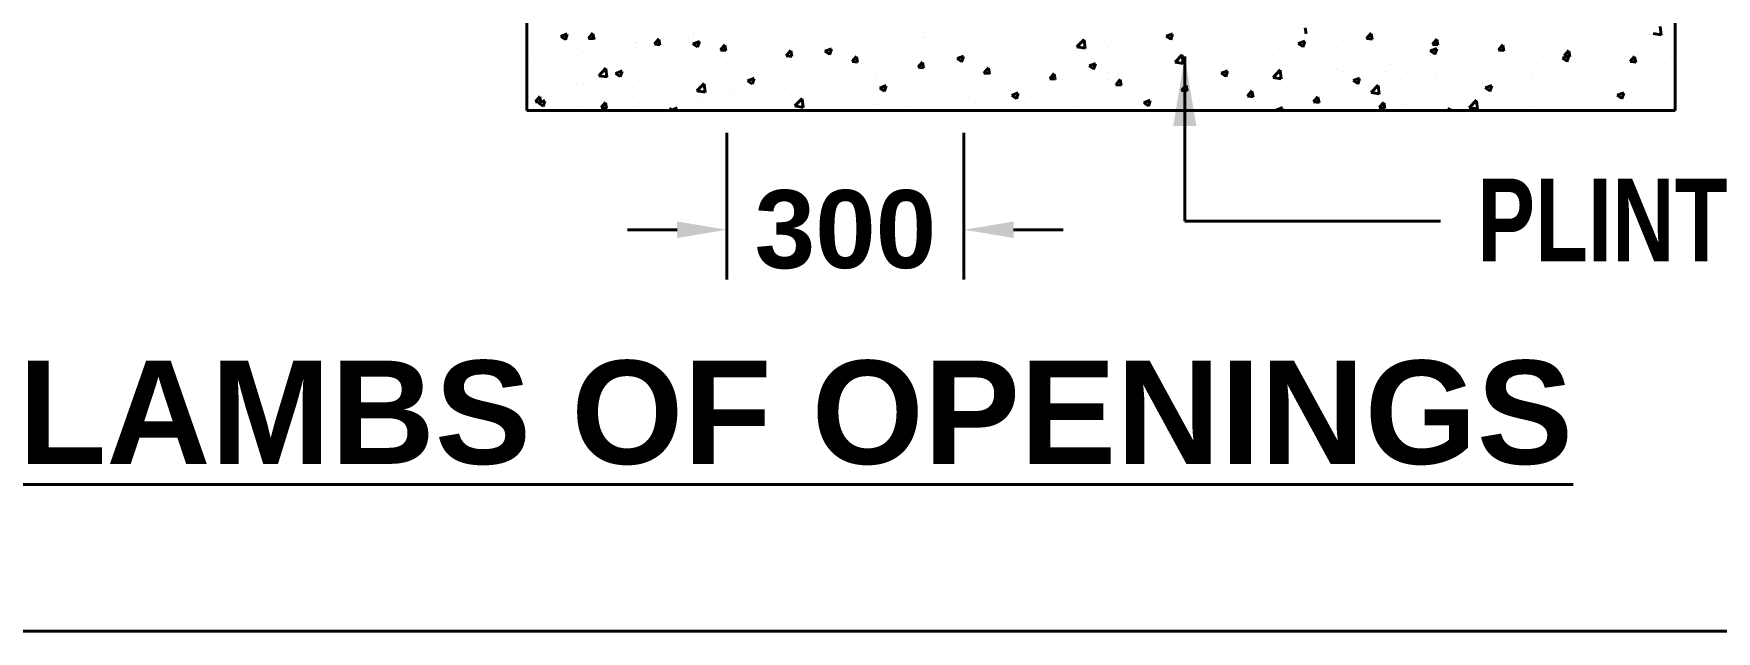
# Model space of a CAD drawing. Header units: metres. Extents: x 3104 to 3209, y 1082 to 1212.
# Drawn here: x 3135.414 to 3139.078, y 1137.659 to 1138.961 of the extents above; entities that cross this region are included whole.
import ezdxf

# ---------------------------------------------------------------- set-up
doc = ezdxf.new("R2010")
doc.units = ezdxf.units.M
doc.styles.add('t8', font='arialbd.ttf')

# ---------------------------------------------------------------- blocks, each defined once
blk = doc.blocks.new('RGHG')
at = {"color": 0, "lineweight": 40}
for p, q in [((286357.71, 37028.31), (286357.71, 37034.33)), ((286434.26, 37034.33), (286434.26, 37028.31)), ((286359.37, 37033.28), (286359.37, 37033.28)), ((286359.98, 37033.25), (286360.4, 37033.41)), ((286359.98, 37033.25), (286360.28, 37033.04)), ((286360.28, 37033.02), (286360.4, 37033.39)), ((286361.82, 37033.11), (286362.11, 37033.46)), ((286362.19, 37033.05), (286362.11, 37033.43)), ((286368.82, 37033.37), (286368.82, 37033.37)), ((286384.19, 37033.19), (286384.19, 37033.19)), ((286398.39, 37033.39), (286398.39, 37033.39)), ((286399.73, 37033.31), (286399.73, 37033.31)), ((286400.34, 37033.26), (286400.76, 37033.43)), ((286400.34, 37033.26), (286400.64, 37033.06)), ((286400.64, 37033.03), (286400.76, 37033.4)), ((286409.67, 37033.43), (286409.59, 37033.81)), ((286413.69, 37033.1), (286413.99, 37033.46)), ((286414.06, 37033.04), (286413.99, 37033.43)), ((286414.2, 37033.36), (286414.2, 37033.36)), ((286415.36, 37033.41), (286415.36, 37033.41)), ((286417.47, 37033.22), (286417.47, 37033.22)), ((286418.04, 37033.24), (286418.04, 37033.24)), ((286432.53, 37033.35), (286432.53, 37033.35)), ((286432.8, 37033.44), (286433.34, 37033.36)), ((286433.34, 37033.34), (286433.27, 37033.92)), ((286361.1, 37032.35), (286361.1, 37032.35)), ((286361.45, 37032.26), (286361.45, 37032.26)), ((286361.82, 37033.11), (286362.19, 37033.08)), ((286362.2, 37032.26), (286362.2, 37032.26)), ((286362.64, 37033.14), (286362.64, 37033.14)), ((286362.64, 37032.55), (286362.64, 37032.55)), ((286364.96, 37032.86), (286364.96, 37032.86)), ((286365.02, 37032.87), (286365.02, 37032.87)), ((286365.29, 37032.65), (286365.29, 37032.65)), ((286365.91, 37033), (286365.91, 37033)), ((286366.21, 37032.73), (286366.51, 37033.08)), ((286366.21, 37032.73), (286366.58, 37032.69)), ((286366.58, 37032.66), (286366.51, 37033.05)), ((286368.48, 37033.11), (286368.48, 37033.11)), ((286368.78, 37032.76), (286369.21, 37032.92)), ((286368.78, 37032.76), (286369.08, 37032.55)), ((286369.08, 37032.53), (286369.21, 37032.9)), ((286369.18, 37032.86), (286369.18, 37032.86)), ((286370.61, 37032.34), (286370.9, 37032.69)), ((286370.61, 37032.34), (286370.97, 37032.31)), ((286370.97, 37032.28), (286370.9, 37032.66)), ((286372.45, 37032.73), (286372.45, 37032.73)), ((286375, 37031.96), (286375.3, 37032.31)), ((286375.37, 37031.9), (286375.3, 37032.28)), ((286375.72, 37032.59), (286375.72, 37032.59)), ((286376.47, 37032.17), (286376.47, 37032.17)), ((286377.58, 37032.27), (286378.01, 37032.43)), ((286377.58, 37032.27), (286377.89, 37032.06)), ((286377.82, 37032.35), (286377.82, 37032.35)), ((286377.89, 37032.03), (286378.01, 37032.4)), ((286378.79, 37032.48), (286378.79, 37032.48)), ((286378.99, 37032.45), (286378.99, 37032.45)), ((286380.97, 37032.78), (286380.97, 37032.78)), ((286382.26, 37032.31), (286382.26, 37032.31)), ((286382.63, 37032.28), (286382.63, 37032.28)), ((286382.66, 37032.98), (286382.66, 37032.98)), ((286384.06, 37033.18), (286384.06, 37033.18)), ((286385.53, 37032.17), (286385.53, 37032.17)), ((286386.2, 37032.89), (286386.2, 37032.89)), ((286391.24, 37032.16), (286391.24, 37032.16)), ((286392.62, 37032.09), (286392.62, 37032.09)), ((286393.41, 37032.42), (286393.41, 37032.42)), ((286394.38, 37032.55), (286394.86, 37033.04)), ((286394.38, 37032.55), (286394.93, 37032.46)), ((286394.82, 37032.77), (286394.82, 37032.77)), ((286394.93, 37032.44), (286394.86, 37033.02)), ((286396.49, 37032.6), (286396.49, 37032.6)), ((286396.59, 37032.88), (286396.59, 37032.88)), ((286398.02, 37032.8), (286398.02, 37032.8)), ((286400.34, 37033.11), (286400.34, 37033.11)), ((286405.94, 37032.12), (286405.94, 37032.12)), ((286407.87, 37032.47), (286407.87, 37032.47)), ((286409.08, 37032.55), (286409.08, 37032.55)), ((286409.14, 37032.77), (286409.57, 37032.94)), ((286409.14, 37032.77), (286409.44, 37032.57)), ((286409.44, 37032.54), (286409.57, 37032.91)), ((286410.32, 37032.22), (286410.32, 37032.22)), ((286411.44, 37033.08), (286411.44, 37033.08)), ((286411.86, 37032.42), (286411.86, 37032.42)), ((286412.17, 37032.95), (286412.17, 37032.95)), ((286413.69, 37033.1), (286414.06, 37033.07)), ((286414.18, 37032.73), (286414.18, 37032.73)), ((286417.94, 37032.28), (286418.37, 37032.45)), ((286417.94, 37032.28), (286418.25, 37032.08)), ((286418.09, 37032.72), (286418.38, 37033.07)), ((286418.09, 37032.72), (286418.45, 37032.69)), ((286418.25, 37032.05), (286418.37, 37032.42)), ((286418.45, 37032.66), (286418.38, 37033.04)), ((286420.74, 37033.08), (286420.74, 37033.08)), ((286421.52, 37032.19), (286421.52, 37032.19)), ((286422.48, 37032.34), (286422.78, 37032.69)), ((286422.48, 37032.34), (286422.85, 37032.3)), ((286422.85, 37032.27), (286422.78, 37032.66)), ((286424.01, 37032.94), (286424.01, 37032.94)), ((286424.7, 37032.65), (286424.7, 37032.65)), ((286426.87, 37031.95), (286427.17, 37032.3)), ((286427.24, 37031.89), (286427.17, 37032.27)), ((286427.28, 37032.81), (286427.28, 37032.81)), ((286427.85, 37033.08), (286427.85, 37033.08)), ((286428.01, 37032.34), (286428.01, 37032.34)), ((286429.05, 37032.5), (286429.05, 37032.5)), ((286430.55, 37032.67), (286430.55, 37032.67)), ((286431.88, 37032.85), (286431.88, 37032.85)), ((286432.63, 37033.11), (286432.63, 37033.11)), ((286433.41, 37033.05), (286433.41, 37033.05)), ((286433.82, 37032.53), (286433.82, 37032.53)), ((286357.88, 37031.64), (286357.88, 37031.64)), ((286359.05, 37031.83), (286359.05, 37031.83)), ((286362.51, 37030.63), (286362.98, 37031.13)), ((286363.05, 37030.53), (286362.98, 37031.11)), ((286363.63, 37030.78), (286364.06, 37030.95)), ((286367.21, 37030.95), (286367.21, 37030.95)), ((286368.4, 37031.07), (286368.4, 37031.07)), ((286368.75, 37031.15), (286368.75, 37031.15)), ((286371.07, 37031.46), (286371.07, 37031.46)), ((286371.55, 37031.5), (286371.55, 37031.5)), ((286374.64, 37031.89), (286374.64, 37031.89)), ((286374.94, 37031.97), (286374.94, 37031.97)), ((286375, 37031.96), (286375.37, 37031.92)), ((286375.49, 37031.05), (286375.49, 37031.05)), ((286379.06, 37031.67), (286379.06, 37031.67)), ((286379.39, 37031.57), (286379.69, 37031.92)), ((286379.39, 37031.57), (286379.76, 37031.54)), ((286379.76, 37031.51), (286379.69, 37031.89)), ((286383.79, 37031.19), (286384.08, 37031.54)), ((286383.79, 37031.19), (286384.15, 37031.16)), ((286383.99, 37031.14), (286383.99, 37031.14)), ((286384.15, 37031.13), (286384.08, 37031.51)), ((286384.9, 37031.08), (286384.9, 37031.08)), ((286386.39, 37031.78), (286386.81, 37031.94)), ((286386.39, 37031.78), (286386.69, 37031.57)), ((286386.69, 37031.54), (286386.81, 37031.91)), ((286387.17, 37031.6), (286387.17, 37031.6)), ((286387.67, 37031.55), (286387.67, 37031.55)), ((286388.18, 37030.8), (286388.48, 37031.15)), ((286388.55, 37030.74), (286388.48, 37031.13)), ((286388.77, 37031.59), (286388.77, 37031.59)), ((286388.8, 37032.03), (286388.8, 37032.03)), ((286390.3, 37031.79), (286390.3, 37031.79)), ((286390.31, 37032.03), (286390.31, 37032.03)), ((286392.07, 37031.9), (286392.07, 37031.9)), ((286395.19, 37031.29), (286395.62, 37031.45)), ((286395.19, 37031.29), (286395.49, 37031.08)), ((286395.34, 37031.76), (286395.34, 37031.76)), ((286395.49, 37031.05), (286395.62, 37031.42)), ((286398.61, 37031.62), (286398.61, 37031.62)), ((286399.66, 37031.27), (286399.66, 37031.27)), ((286400.73, 37031.24), (286400.73, 37031.24)), ((286400.92, 37031.53), (286401.4, 37032.03)), ((286400.92, 37031.53), (286401.47, 37031.45)), ((286401.46, 37031.42), (286401.4, 37032.01)), ((286401.57, 37031.91), (286401.57, 37020.93)), ((286401.88, 37031.48), (286401.88, 37031.48)), ((286402.6, 37031.2), (286402.6, 37031.2)), ((286402.75, 37031.66), (286402.75, 37031.66)), ((286403.99, 37030.8), (286404.42, 37030.96)), ((286404.13, 37031.4), (286404.13, 37031.4)), ((286404.3, 37031.86), (286404.3, 37031.86)), ((286405.15, 37031.34), (286405.15, 37031.34)), ((286406.45, 37031.71), (286406.45, 37031.71)), ((286407.46, 37030.52), (286407.94, 37031.02)), ((286408, 37030.41), (286407.93, 37030.99)), ((286408.42, 37031.21), (286408.42, 37031.21)), ((286411.69, 37031.07), (286411.69, 37031.07)), ((286415.28, 37031.37), (286415.28, 37031.37)), ((286417.97, 37031.02), (286417.97, 37031.02)), ((286418.43, 37031.8), (286418.43, 37031.8)), ((286420.29, 37031.33), (286420.29, 37031.33)), ((286421.91, 37031.27), (286421.91, 37031.27)), ((286424.16, 37031.84), (286424.16, 37031.84)), ((286425.48, 37031.88), (286425.48, 37031.88)), ((286425.69, 37032.04), (286425.69, 37032.04)), ((286426.75, 37031.79), (286427.17, 37031.96)), ((286426.75, 37031.79), (286427.05, 37031.59)), ((286426.87, 37031.95), (286427.24, 37031.92)), ((286427.05, 37031.56), (286427.17, 37031.93)), ((286427.77, 37031.04), (286427.77, 37031.04)), ((286430.52, 37031.15), (286430.52, 37031.15)), ((286430.87, 37031.43), (286430.87, 37031.43)), ((286431.27, 37031.57), (286431.56, 37031.92)), ((286431.27, 37031.57), (286431.63, 37031.53)), ((286431.63, 37031.51), (286431.56, 37031.89)), ((286434.05, 37031.89), (286434.05, 37031.89)), ((286434.09, 37031.76), (286434.09, 37031.76)), ((286434.12, 37030.94), (286434.12, 37030.94)), ((286358.18, 37030.15), (286358.18, 37030.15)), ((286359.49, 37029.93), (286359.49, 37029.93)), ((286361.02, 37030.14), (286361.02, 37030.14)), ((286361.45, 37030.01), (286361.45, 37030.01)), ((286362.13, 37030.22), (286362.13, 37030.22)), ((286362.51, 37030.63), (286363.05, 37030.55)), ((286363.34, 37030.44), (286363.34, 37030.44)), ((286363.63, 37030.78), (286363.94, 37030.58)), ((286363.94, 37030.55), (286364.06, 37030.92)), ((286364.72, 37029.87), (286364.72, 37029.87)), ((286365.22, 37030.61), (286365.22, 37030.61)), ((286368.34, 37029.83), (286368.34, 37029.83)), ((286369.05, 37029.62), (286369.52, 37030.12)), ((286369.59, 37029.51), (286369.52, 37030.09)), ((286371.91, 37030.44), (286371.91, 37030.44)), ((286372.43, 37030.29), (286372.86, 37030.46)), ((286372.43, 37030.29), (286372.74, 37030.09)), ((286372.74, 37030.06), (286372.86, 37030.43)), ((286374.57, 37029.86), (286374.57, 37029.86)), ((286377.18, 37030.06), (286377.18, 37030.06)), ((286377.75, 37030.31), (286377.75, 37030.31)), ((286380.53, 37030.32), (286380.53, 37030.32)), ((286380.89, 37030.75), (286380.89, 37030.75)), ((286381.05, 37030.57), (286381.05, 37030.57)), ((286381.24, 37029.8), (286381.67, 37029.97)), ((286381.54, 37029.57), (286381.67, 37029.94)), ((286382.58, 37030.77), (286382.58, 37030.77)), ((286384.1, 37030.94), (286384.1, 37030.94)), ((286388.18, 37030.8), (286388.55, 37030.77)), ((286390.24, 37029.99), (286390.24, 37029.99)), ((286392.57, 37030.42), (286392.87, 37030.77)), ((286392.57, 37030.42), (286392.94, 37030.39)), ((286392.94, 37030.36), (286392.87, 37030.74)), ((286393.33, 37030.38), (286393.33, 37030.38)), ((286393.58, 37030.02), (286393.58, 37030.02)), ((286394.88, 37030.19), (286394.88, 37030.19)), ((286396.41, 37030.39), (286396.41, 37030.39)), ((286396.51, 37030.84), (286396.51, 37030.84)), ((286396.97, 37030.03), (286397.26, 37030.39)), ((286396.97, 37030.03), (286397.33, 37030)), ((286397.16, 37030.63), (286397.16, 37030.63)), ((286397.33, 37029.97), (286397.26, 37030.36)), ((286398.73, 37030.69), (286398.73, 37030.69)), ((286401.36, 37029.65), (286401.66, 37030)), ((286401.73, 37029.59), (286401.66, 37029.97)), ((286403.99, 37030.8), (286404.3, 37030.59)), ((286404.3, 37030.56), (286404.42, 37030.93)), ((286405.86, 37030.08), (286405.86, 37030.08)), ((286407.46, 37030.52), (286408, 37030.43)), ((286409.01, 37030.52), (286409.01, 37030.52)), ((286410.24, 37030), (286410.24, 37030)), ((286412.1, 37030.91), (286412.1, 37030.91)), ((286412.56, 37030.31), (286412.56, 37030.31)), ((286412.8, 37030.31), (286413.22, 37030.47)), ((286412.8, 37030.31), (286413.1, 37030.1)), ((286413.1, 37030.07), (286413.22, 37030.44)), ((286414, 37029.5), (286414.47, 37030)), ((286414.54, 37029.4), (286414.47, 37029.98)), ((286414.76, 37030.04), (286414.76, 37030.04)), ((286414.96, 37030.93), (286414.96, 37030.93)), ((286416.43, 37030.82), (286416.43, 37030.82)), ((286418.23, 37030.79), (286418.23, 37030.79)), ((286418.34, 37030.66), (286418.34, 37030.66)), ((286421.45, 37030.15), (286421.45, 37030.15)), ((286421.5, 37030.65), (286421.5, 37030.65)), ((286421.6, 37029.82), (286422.03, 37029.98)), ((286421.9, 37029.58), (286422.03, 37029.95)), ((286423.38, 37029.92), (286423.38, 37029.92)), ((286424.63, 37030.61), (286424.63, 37030.61)), ((286424.77, 37030.52), (286424.77, 37030.52)), ((286426.4, 37029.93), (286426.4, 37029.93)), ((286426.95, 37030.54), (286426.95, 37030.54)), ((286428.04, 37030.38), (286428.04, 37030.38)), ((286430.27, 37030.44), (286430.27, 37030.44)), ((286431.31, 37030.24), (286431.31, 37030.24)), ((286431.8, 37030.64), (286431.8, 37030.64)), ((286433.97, 37029.85), (286433.97, 37029.85)), ((286358.28, 37028.89), (286358.57, 37029.24)), ((286358.28, 37028.89), (286358.64, 37028.85)), ((286358.48, 37028.81), (286358.91, 37028.97)), ((286358.48, 37028.81), (286358.79, 37028.6)), ((286358.64, 37028.83), (286358.57, 37029.21)), ((286358.79, 37028.57), (286358.91, 37028.94)), ((286358.98, 37029.79), (286358.98, 37029.79)), ((286359.47, 37029.33), (286359.47, 37029.33)), ((286362.67, 37028.5), (286362.96, 37028.85)), ((286362.74, 37029.19), (286362.74, 37029.19)), ((286363.03, 37028.44), (286362.96, 37028.82)), ((286364.77, 37029.21), (286364.77, 37029.21)), ((286366.01, 37029.05), (286366.01, 37029.05)), ((286367.14, 37028.74), (286367.14, 37028.74)), ((286367.99, 37029.73), (286367.99, 37029.73)), ((286368.33, 37029.03), (286368.33, 37029.03)), ((286369.05, 37029.62), (286369.59, 37029.54)), ((286369.28, 37028.91), (286369.28, 37028.91)), ((286369.46, 37029.04), (286369.46, 37029.04)), ((286371.26, 37029.6), (286371.26, 37029.6)), ((286371.47, 37029.46), (286371.47, 37029.46)), ((286372.55, 37028.77), (286372.55, 37028.77)), ((286373.32, 37029.55), (286373.32, 37029.55)), ((286373.38, 37029.1), (286373.38, 37029.1)), ((286374.53, 37029.46), (286374.53, 37029.46)), ((286374.86, 37029.75), (286374.86, 37029.75)), ((286375.58, 37028.61), (286376.06, 37029.1)), ((286376.13, 37028.5), (286376.06, 37029.08)), ((286376.95, 37029.71), (286376.95, 37029.71)), ((286377.8, 37029.32), (286377.8, 37029.32)), ((286380.82, 37028.71), (286380.82, 37028.71)), ((286381.07, 37029.18), (286381.07, 37029.18)), ((286381.24, 37029.8), (286381.54, 37029.6)), ((286383.91, 37029.1), (286383.91, 37029.1)), ((286384.34, 37029.04), (286384.34, 37029.04)), ((286386.44, 37028.79), (286386.44, 37028.79)), ((286387.09, 37029.56), (286387.09, 37029.56)), ((286387.16, 37029.17), (286387.16, 37029.17)), ((286387.61, 37028.9), (286387.61, 37028.9)), ((286388.69, 37029.37), (286388.69, 37029.37)), ((286390.01, 37029.4), (286390.01, 37029.4)), ((286390.04, 37029.31), (286390.47, 37029.48)), ((286390.04, 37029.31), (286390.35, 37029.11)), ((286390.35, 37029.08), (286390.47, 37029.45)), ((286390.88, 37028.77), (286390.88, 37028.77)), ((286391.01, 37029.68), (286391.01, 37029.68)), ((286396.44, 37028.8), (286396.44, 37028.8)), ((286398.84, 37028.82), (286399.27, 37028.99)), ((286398.84, 37028.82), (286399.15, 37028.62)), ((286399.15, 37028.59), (286399.27, 37028.96)), ((286399.58, 37029.23), (286399.58, 37029.23)), ((286400.99, 37028.79), (286400.99, 37028.79)), ((286401.36, 37029.65), (286401.73, 37029.62)), ((286402.52, 37028.99), (286402.52, 37028.99)), ((286402.68, 37029.63), (286402.68, 37029.63)), ((286404.84, 37029.29), (286404.84, 37029.29)), ((286405.76, 37029.27), (286406.05, 37029.62)), ((286405.76, 37029.27), (286406.12, 37029.23)), ((286406.12, 37029.2), (286406.05, 37029.59)), ((286407.62, 37028.82), (286407.62, 37028.82)), ((286408.71, 37029.8), (286408.71, 37029.8)), ((286410.15, 37028.88), (286410.44, 37029.23)), ((286410.15, 37028.88), (286410.52, 37028.85)), ((286410.52, 37028.82), (286410.44, 37029.2)), ((286411.19, 37029.43), (286411.19, 37029.43)), ((286412.03, 37028.87), (286412.03, 37028.87)), ((286414, 37029.5), (286414.54, 37029.42)), ((286414.54, 37028.5), (286414.84, 37028.85)), ((286414.91, 37028.44), (286414.84, 37028.82)), ((286415.21, 37029.33), (286415.21, 37029.33)), ((286416.23, 37028.7), (286416.23, 37028.7)), ((286418.35, 37029.76), (286418.35, 37029.76)), ((286418.68, 37028.91), (286418.68, 37028.91)), ((286419.8, 37029.31), (286419.8, 37029.31)), ((286420.53, 37028.49), (286421.01, 37028.99)), ((286421.08, 37028.38), (286421.01, 37028.96)), ((286421.6, 37029.82), (286421.9, 37029.61)), ((286422.54, 37029.42), (286422.54, 37029.42)), ((286424.08, 37029.62), (286424.08, 37029.62)), ((286427.7, 37029), (286427.7, 37029)), ((286430.4, 37029.33), (286430.83, 37029.49)), ((286430.4, 37029.33), (286430.71, 37029.12)), ((286430.71, 37029.09), (286430.83, 37029.46)), ((286430.79, 37029.39), (286430.79, 37029.39)), ((286432.86, 37029.01), (286432.86, 37029.01)), ((286434.26, 37028.31), (286357.71, 37028.31)), ((286361.2, 37028.6), (286361.2, 37028.6)), ((286362.67, 37028.5), (286363.04, 37028.47)), ((286365.14, 37028.57), (286365.14, 37028.57)), ((286365.6, 37028.54), (286365.6, 37028.54)), ((286367.22, 37028.31), (286367.36, 37028.47)), ((286367.29, 37028.32), (286367.72, 37028.48)), ((286367.29, 37028.32), (286367.31, 37028.31)), ((286367.38, 37028.31), (286367.36, 37028.44)), ((286367.67, 37028.31), (286367.72, 37028.45)), ((286369.81, 37028.48), (286369.81, 37028.48)), ((286375.58, 37028.61), (286376.13, 37028.52)), ((286375.82, 37028.63), (286375.82, 37028.63)), ((286379.09, 37028.5), (286379.09, 37028.5)), ((286380.97, 37028.35), (286380.97, 37028.35)), ((286382.36, 37028.36), (286382.36, 37028.36)), ((286383.29, 37028.66), (286383.29, 37028.66)), ((286393.26, 37028.34), (286393.26, 37028.34)), ((286394.15, 37028.63), (286394.15, 37028.63)), ((286397.42, 37028.49), (286397.42, 37028.49)), ((286400.69, 37028.35), (286400.69, 37028.35)), ((286407.65, 37028.33), (286408.08, 37028.5)), ((286407.65, 37028.33), (286407.69, 37028.31)), ((286408.02, 37028.31), (286408.08, 37028.47)), ((286408.93, 37028.48), (286408.93, 37028.48)), ((286414.54, 37028.5), (286414.91, 37028.46)), ((286414.82, 37028.4), (286414.82, 37028.4)), ((286416.36, 37028.61), (286416.36, 37028.61)), ((286419.1, 37028.31), (286419.23, 37028.46)), ((286419.26, 37028.31), (286419.23, 37028.44)), ((286420.53, 37028.49), (286421.08, 37028.41)), ((286424.55, 37028.57), (286424.55, 37028.57)), ((286429.29, 37028.39), (286429.29, 37028.39)), ((286432.51, 37028.53), (286432.51, 37028.53)), ((286371.04, 37026.83), (286371.04, 37017.05)), ((286386.85, 37026.83), (286386.85, 37017.05)), ((286401.57, 37020.93), (286418.62, 37020.93)), ((286367.73, 37020.36), (286364.43, 37020.36)), ((286390.16, 37020.36), (286393.47, 37020.36))]:
    blk.add_line(p, q, dxfattribs=at)
at = {"color": 0, "linetype": 'ByBlock', "lineweight": 40}
blk.add_lwpolyline([(286083.35, 36993.59), (286517.28, 36993.59), (286517.28, 37331.41), (286083.35, 37331.41)], close=True, dxfattribs=at)
at = {"color": 0, "lineweight": 40}
for points in [[(286400.8, 37027.28), (286401.57, 37031.91), (286402.34, 37027.28)], [(286367.73, 37020.91), (286367.73, 37019.81), (286371.04, 37020.36)], [(286390.16, 37020.91), (286390.16, 37019.81), (286386.85, 37020.36)]]:
    blk.add_solid(points, dxfattribs=at)
at = {"color": 0, "linetype": 'Continuous', "lineweight": 40, "style": 't8', "width": 0.75}
blk.add_text('PLINTH BAND', height=5.5131, dxfattribs=at).set_placement((286421.07, 37018.26))
at = {"color": 0, "lineweight": 40, "style": 't8'}
blk.add_text('%%U4.VERTICAL REINFORCEMENT ATLAMBS OF OPENINGS', height=6.885, dxfattribs=at).set_placement((286165.65, 37004.75))
at = {"color": 0, "lineweight": 40, "insert": (286378.95, 37020.36), "char_height": 5.197, "attachment_point": 5, "style": 't8'}
blk.add_mtext('\\A1;300', dxfattribs=at)

msp = doc.modelspace()

# ---------------------------------------------------------------- linework, layer by layer
at = {"elevation": 0.00001}
msp.add_lwpolyline([(3194.87616, 1180.92988), (3194.87616, 1137.65933), (3103.88993, 1137.65933), (3103.88993, 1212.00905), (3194.87616, 1212.00905), (3194.87616, 1191.54182)], dxfattribs=at)

# ---------------------------------------------------------------- block references
at = {"xscale": 0.0326573944979063, "yscale": 0.0326573944979063, "zscale": 0.0326573944979063}
msp.add_blockref('RGHG', (-6215.20868, -70.45484, 0.00001), dxfattribs=at)

doc.saveas('drawing.dxf')
